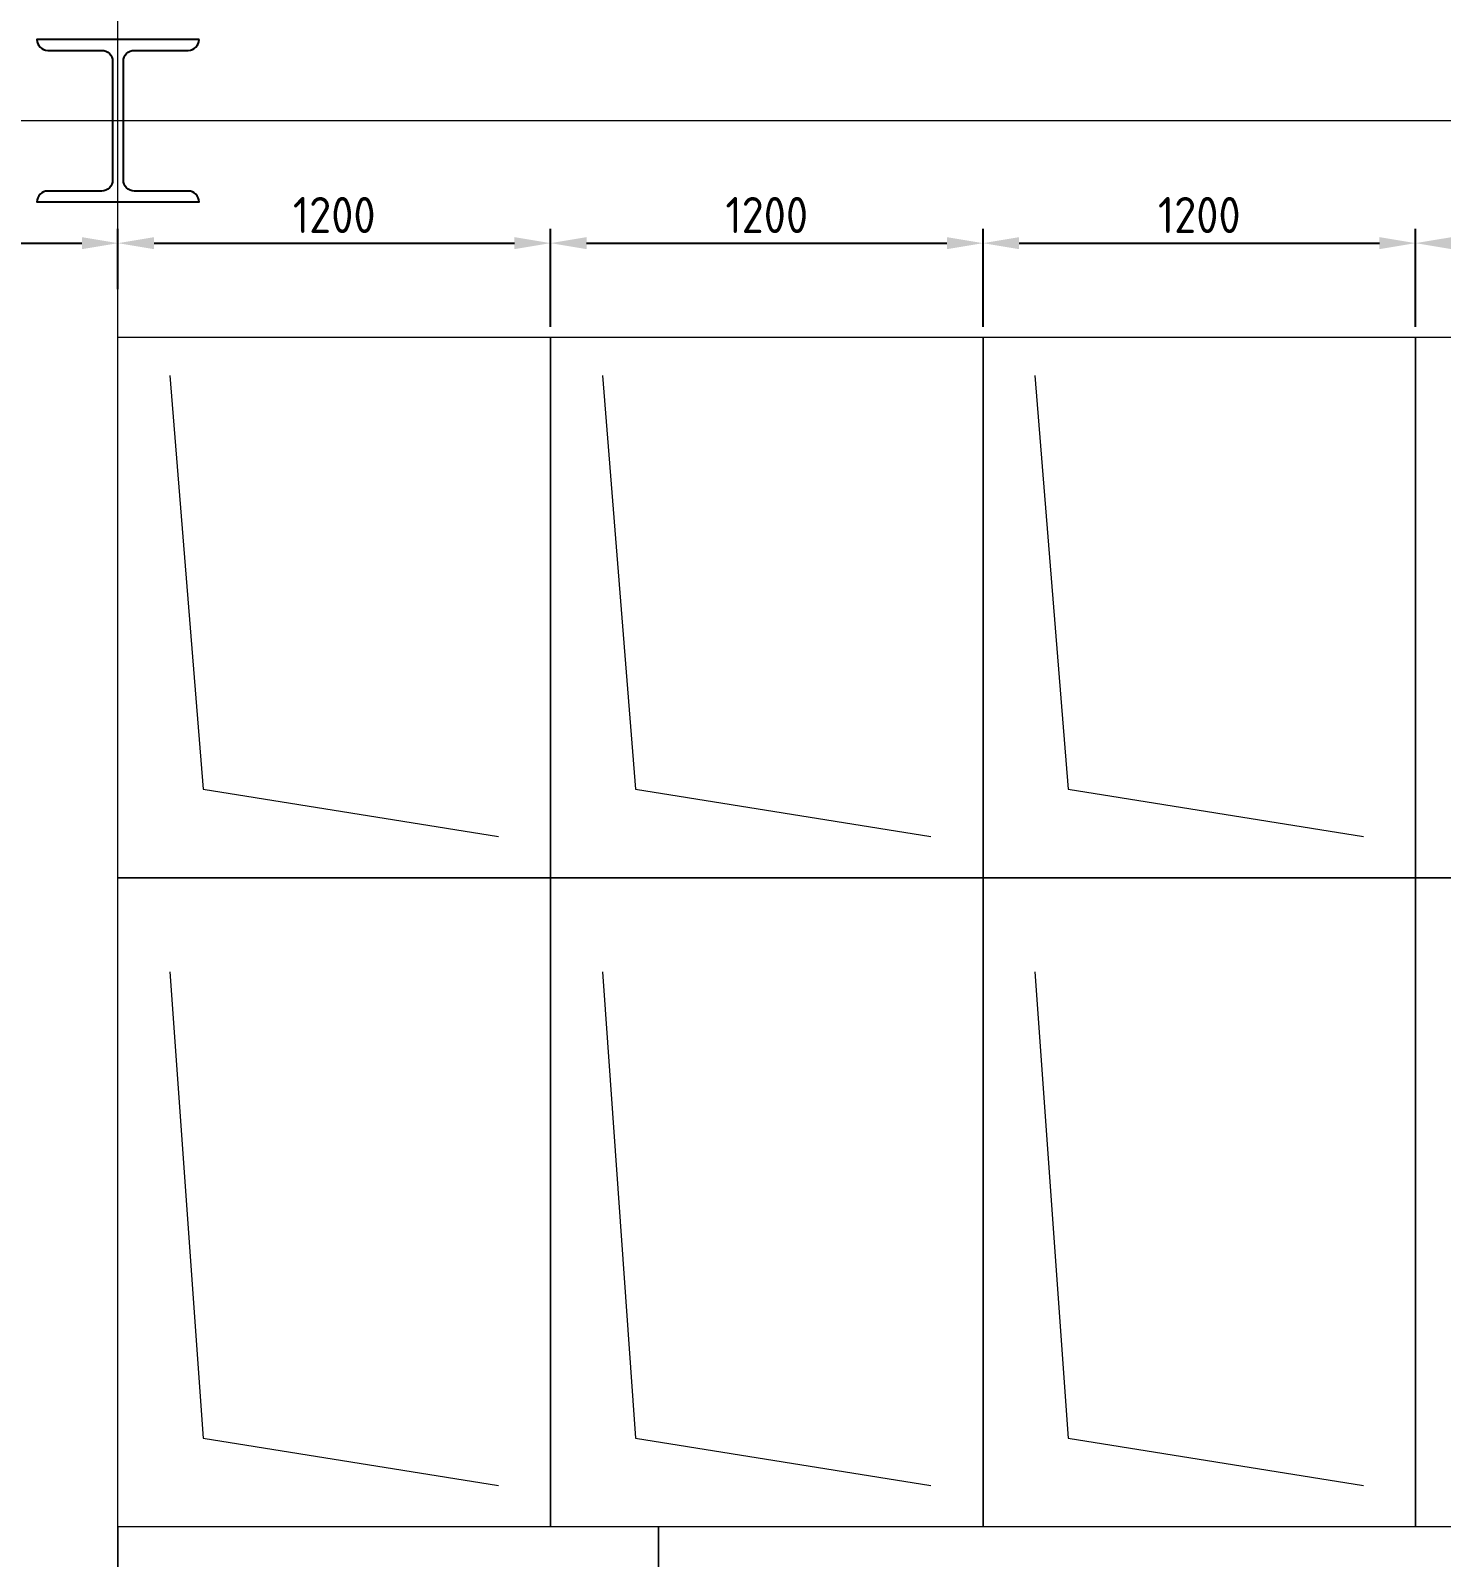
# Model space of a CAD drawing. Extents: x -681219 to -550379, y -242630 to -158199.
# Drawn here: x -563211 to -559297, y -223401 to -219167 of the extents above; entities that cross this region are included whole.
import ezdxf
from ezdxf.lldxf.tags import DXFTag

# ---------------------------------------------------------------- set-up
doc = ezdxf.new("R2010")
doc.units = 0
doc.header["$LTSCALE"] = 1000
doc.layers.get('Defpoints').update_dxf_attribs({"linetype": 'CONTINUOUS'})
for name, color, linetype, lineweight in [('DIM', 7, 'CONTINUOUS', 18), ('famsun', 7, 'CONTINUOUS', 0), ('轴网_轴线', 1, 'CENTER2', 0)]:
    doc.layers.add(name, color=color, linetype=linetype, lineweight=lineweight)
doc.layers.add('GY_Bj_Hatch', color=9, linetype='CONTINUOUS')
doc.styles.add('ISOCP', font='isocp.shx', dxfattribs={"bigfont": 'gbcbig.shx'})
tags = doc.linetypes.add('CENTER2', pattern=[28.575, 19.05, -3.175, 3.175, -3.175]).pattern_tags.tags
tags[10:11] = [DXFTag(74, 4), DXFTag(75, 0), DXFTag(340, '0'), DXFTag(46, 0.0), DXFTag(50, 0.0), DXFTag(44, 0.0), DXFTag(45, 0.0)]
tags[8:9] = [DXFTag(74, 4), DXFTag(75, 0), DXFTag(340, '0'), DXFTag(46, 0.0), DXFTag(50, 0.0), DXFTag(44, 0.0), DXFTag(45, 0.0)]
tags[6:7] = [DXFTag(74, 4), DXFTag(75, 0), DXFTag(340, '0'), DXFTag(46, 0.0), DXFTag(50, 0.0), DXFTag(44, 0.0), DXFTag(45, 0.0)]
tags[4:5] = [DXFTag(74, 4), DXFTag(75, 0), DXFTag(340, '0'), DXFTag(46, 0.0), DXFTag(50, 0.0), DXFTag(44, 0.0), DXFTag(45, 0.0)]
doc.dimstyles.new('STD2', dxfattribs={"dimscale": 40, "dimtxt": 2.5, "dimasz": 2.5, "dimexe": 1, "dimexo": 0.7, "dimgap": 0.7, "dimtad": 1, "dimdec": 0, "dimdsep": 46, "dimtxsty": 'ISOCP', "dimcen": 2.5, "dimadec": 1, "dimazin": 2, "dimtfac": 1, "dimtdec": 0, "dimtmove": 0, "dimatfit": 3, "dimfxl": 0, "dimarcsym": 0})

# ---------------------------------------------------------------- blocks, each defined once
blk = doc.blocks.new('轴网8FA15DC97FB90233')
at = {"layer": 'GY_Bj_Hatch', "color": 255}
blk.add_lwpolyline([(7275, 7725), (7725, 7725, -0.414214), (7695, 7695), (7545, 7695, 0.414214), (7515, 7665), (7515, 7335, 0.414214), (7545, 7305), (7695, 7305, -0.414214), (7725, 7275), (7275, 7275, -0.414214), (7305, 7305), (7455, 7305, 0.414214), (7485, 7335), (7485, 7665, 0.414214), (7455, 7695), (7305, 7695, -0.414214)], format="xyb", close=True, dxfattribs=at)
at = {"layer": '轴网_轴线'}
for p, q in [((7500, -1200), (7500, 23700)), ((-1200, 7500), (44200, 7500))]:
    blk.add_line(p, q, dxfattribs=at)
blk = doc.blocks.new('*D165')
at = {"layer": 'Defpoints', "color": 0, "transparency": 16777216}
for p in [(-562968.7, -219756.3), (-562968.7, -219912.3), (-567218.4, -221904.8)]:
    blk.add_point(p, dxfattribs=at)
at = {"layer": 'DIM', "color": 0, "lineweight": -2, "transparency": 16777216}
for p, q in [((-567218.4, -221876.8), (-567218.4, -219716.3)), ((-562968.7, -219884.3), (-562968.7, -219716.3)), ((-567118.4, -219756.3), (-563068.7, -219756.3))]:
    blk.add_line(p, q, dxfattribs=at)
at = {"layer": 'DIM', "color": 0, "transparency": 16777216}
for points in [[(-567118.4, -219739.7), (-567118.4, -219773), (-567218.4, -219756.3)], [(-563068.7, -219739.7), (-563068.7, -219773), (-562968.7, -219756.3)]]:
    blk.add_solid(points, dxfattribs=at)
at = {"layer": 'DIM', "color": 0, "transparency": 16777216, "insert": (-565093.6, -219678.3), "char_height": 100, "attachment_point": 5, "style": 'ISOCP'}
blk.add_mtext('4250', dxfattribs=at)
blk = doc.blocks.new('*D179')
at = {"layer": 'Defpoints', "color": 0, "transparency": 16777216}
for p in [(-561768.7, -219756.3), (-562968.7, -219912.3), (-561768.7, -220016.7)]:
    blk.add_point(p, dxfattribs=at)
at = {"layer": 'DIM', "color": 0, "lineweight": -2, "transparency": 16777216}
for p, q in [((-562968.7, -219884.3), (-562968.7, -219716.3)), ((-561768.7, -219988.7), (-561768.7, -219716.3)), ((-562868.7, -219756.3), (-561868.7, -219756.3))]:
    blk.add_line(p, q, dxfattribs=at)
at = {"layer": 'DIM', "color": 0, "transparency": 16777216}
for points in [[(-562868.7, -219739.7), (-562868.7, -219773), (-562968.7, -219756.3)], [(-561868.7, -219739.7), (-561868.7, -219773), (-561768.7, -219756.3)]]:
    blk.add_solid(points, dxfattribs=at)
at = {"layer": 'DIM', "color": 0, "transparency": 16777216, "insert": (-562368.7, -219678.3), "char_height": 100, "attachment_point": 5, "style": 'ISOCP'}
blk.add_mtext('1200', dxfattribs=at)
blk = doc.blocks.new('*D180')
at = {"layer": 'Defpoints', "color": 0, "transparency": 16777216}
for p in [(-560568.7, -219756.3), (-561768.7, -220016.7), (-560568.7, -220016.7)]:
    blk.add_point(p, dxfattribs=at)
at = {"layer": 'DIM', "color": 0, "lineweight": -2, "transparency": 16777216}
for p, q in [((-561768.7, -219988.7), (-561768.7, -219716.3)), ((-560568.7, -219988.7), (-560568.7, -219716.3)), ((-561668.7, -219756.3), (-560668.7, -219756.3))]:
    blk.add_line(p, q, dxfattribs=at)
at = {"layer": 'DIM', "color": 0, "transparency": 16777216}
for points in [[(-561668.7, -219739.7), (-561668.7, -219773), (-561768.7, -219756.3)], [(-560668.7, -219739.7), (-560668.7, -219773), (-560568.7, -219756.3)]]:
    blk.add_solid(points, dxfattribs=at)
at = {"layer": 'DIM', "color": 0, "transparency": 16777216, "insert": (-561168.7, -219678.3), "char_height": 100, "attachment_point": 5, "style": 'ISOCP'}
blk.add_mtext('1200', dxfattribs=at)
blk = doc.blocks.new('*D181')
at = {"layer": 'Defpoints', "color": 0, "transparency": 16777216}
for p in [(-559368.7, -219756.3), (-560568.7, -220016.7), (-559368.7, -220016.7)]:
    blk.add_point(p, dxfattribs=at)
at = {"layer": 'DIM', "color": 0, "lineweight": -2, "transparency": 16777216}
for p, q in [((-560568.7, -219988.7), (-560568.7, -219716.3)), ((-559368.7, -219988.7), (-559368.7, -219716.3)), ((-560468.7, -219756.3), (-559468.7, -219756.3))]:
    blk.add_line(p, q, dxfattribs=at)
at = {"layer": 'DIM', "color": 0, "transparency": 16777216}
for points in [[(-560468.7, -219739.7), (-560468.7, -219773), (-560568.7, -219756.3)], [(-559468.7, -219739.7), (-559468.7, -219773), (-559368.7, -219756.3)]]:
    blk.add_solid(points, dxfattribs=at)
at = {"layer": 'DIM', "color": 0, "transparency": 16777216, "insert": (-559968.7, -219678.3), "char_height": 100, "attachment_point": 5, "style": 'ISOCP'}
blk.add_mtext('1200', dxfattribs=at)
blk = doc.blocks.new('*D182')
at = {"layer": 'Defpoints', "color": 0, "transparency": 16777216}
for p in [(-558168.7, -219756.3), (-559368.7, -220016.7), (-558168.7, -220016.7)]:
    blk.add_point(p, dxfattribs=at)
at = {"layer": 'DIM', "color": 0, "lineweight": -2, "transparency": 16777216}
for p, q in [((-559368.7, -219988.7), (-559368.7, -219716.3)), ((-558168.7, -219988.7), (-558168.7, -219716.3)), ((-559268.7, -219756.3), (-558268.7, -219756.3))]:
    blk.add_line(p, q, dxfattribs=at)
at = {"layer": 'DIM', "color": 0, "transparency": 16777216}
for points in [[(-559268.7, -219739.7), (-559268.7, -219773), (-559368.7, -219756.3)], [(-558268.7, -219739.7), (-558268.7, -219773), (-558168.7, -219756.3)]]:
    blk.add_solid(points, dxfattribs=at)
at = {"layer": 'DIM', "color": 0, "transparency": 16777216, "insert": (-558768.7, -219678.3), "char_height": 100, "attachment_point": 5, "style": 'ISOCP'}
blk.add_mtext('1200', dxfattribs=at)

msp = doc.modelspace()

# ---------------------------------------------------------------- linework, layer by layer
at = {"layer": 'famsun'}
for p, q in [((-562824.7784, -220123.4166), (-562732.5159, -221270.2176)), ((-561624.7784, -220123.4166), (-561532.5159, -221270.2176)), ((-560424.7784, -220123.4166), (-560332.5159, -221270.2176)), ((-562732.5159, -221270.2176), (-561913.2643, -221402.0986)), ((-561532.5159, -221270.2176), (-560713.2643, -221402.0986)), ((-560332.5159, -221270.2176), (-559513.2643, -221402.0986)), ((-562824.5836, -221777.1326), (-562732.5159, -223070.2176)), ((-561624.5836, -221777.1326), (-561532.5159, -223070.2176)), ((-560424.5836, -221777.1326), (-560332.5159, -223070.2176)), ((-562732.5159, -223070.2176), (-561913.2643, -223202.0986)), ((-561532.5159, -223070.2176), (-560713.2643, -223202.0986)), ((-560332.5159, -223070.2176), (-559513.2643, -223202.0986))]:
    msp.add_line(p, q, dxfattribs=at)
for points in [[(-561768.721, -220016.6983), (-561768.721, -221516.6983), (-562968.721, -221516.6983), (-562968.721, -220016.6983)], [(-560568.721, -220016.6983), (-560568.721, -221516.6983), (-561768.721, -221516.6983), (-561768.721, -220016.6983)], [(-559368.721, -220016.6983), (-559368.721, -221516.6983), (-560568.721, -221516.6983), (-560568.721, -220016.6983)], [(-558168.721, -220016.6983), (-558168.721, -221516.6983), (-559368.721, -221516.6983), (-559368.721, -220016.6983)], [(-561768.721, -221516.6983), (-561768.721, -223316.6983), (-562968.721, -223316.6983), (-562968.721, -221516.6983)], [(-560568.721, -221516.6983), (-560568.721, -223316.6983), (-561768.721, -223316.6983), (-561768.721, -221516.6983)], [(-559368.721, -221516.6983), (-559368.721, -223316.6983), (-560568.721, -223316.6983), (-560568.721, -221516.6983)], [(-558168.721, -221516.6983), (-558168.721, -223316.6983), (-559368.721, -223316.6983), (-559368.721, -221516.6983)], [(-562968.721, -223316.6983), (-562968.721, -225116.6983), (-561468.721, -225116.6983), (-561468.721, -223316.6983)], [(-561468.721, -223316.6983), (-561468.721, -225116.6983), (-559068.721, -225116.6983), (-559068.721, -223316.6983)]]:
    msp.add_lwpolyline(points, close=True, dxfattribs=at)

# ---------------------------------------------------------------- block references
at = {"layer": 'famsun', "xscale": -1}
msp.add_blockref('轴网8FA15DC97FB90233', (-555468.721, -226916.6983), dxfattribs=at)

# ---------------------------------------------------------------- dimensions: what is measured, and where the dimension line sits
at = {"layer": 'DIM', "color": 2}
dim = msp.add_linear_dim(base=(-562968.721, -219756.3241), p1=(-567218.4019, -221904.7556), p2=(-562968.721, -219912.2779), dimstyle='STD2', dxfattribs=at)
dim.commit()
dim.dimension.update_dxf_attribs({"geometry": '*D165', "text_midpoint": (-565093.5614, -219678.3143)})
for base, p1, p2, picture, middle in [((-561768.721, -219756.3241), (-562968.721, -219912.2779), (-561768.721, -220016.6983), '*D179', (-562368.721, -219678.3143)), ((-560568.721, -219756.3241), (-561768.721, -220016.6983), (-560568.721, -220016.6983), '*D180', (-561168.721, -219678.3143)), ((-559368.721, -219756.3241), (-560568.721, -220016.6983), (-559368.721, -220016.6983), '*D181', (-559968.721, -219678.3143)), ((-558168.721, -219756.3241), (-559368.721, -220016.6983), (-558168.721, -220016.6983), '*D182', (-558768.721, -219678.3143))]:
    dim = msp.add_linear_dim(base=base, p1=p1, p2=p2, dimstyle='STD2', override={"dimtmove": 1}, dxfattribs=at)
    dim.commit()
    dim.dimension.update_dxf_attribs({"geometry": picture, "text_midpoint": middle})

doc.saveas('drawing.dxf')
